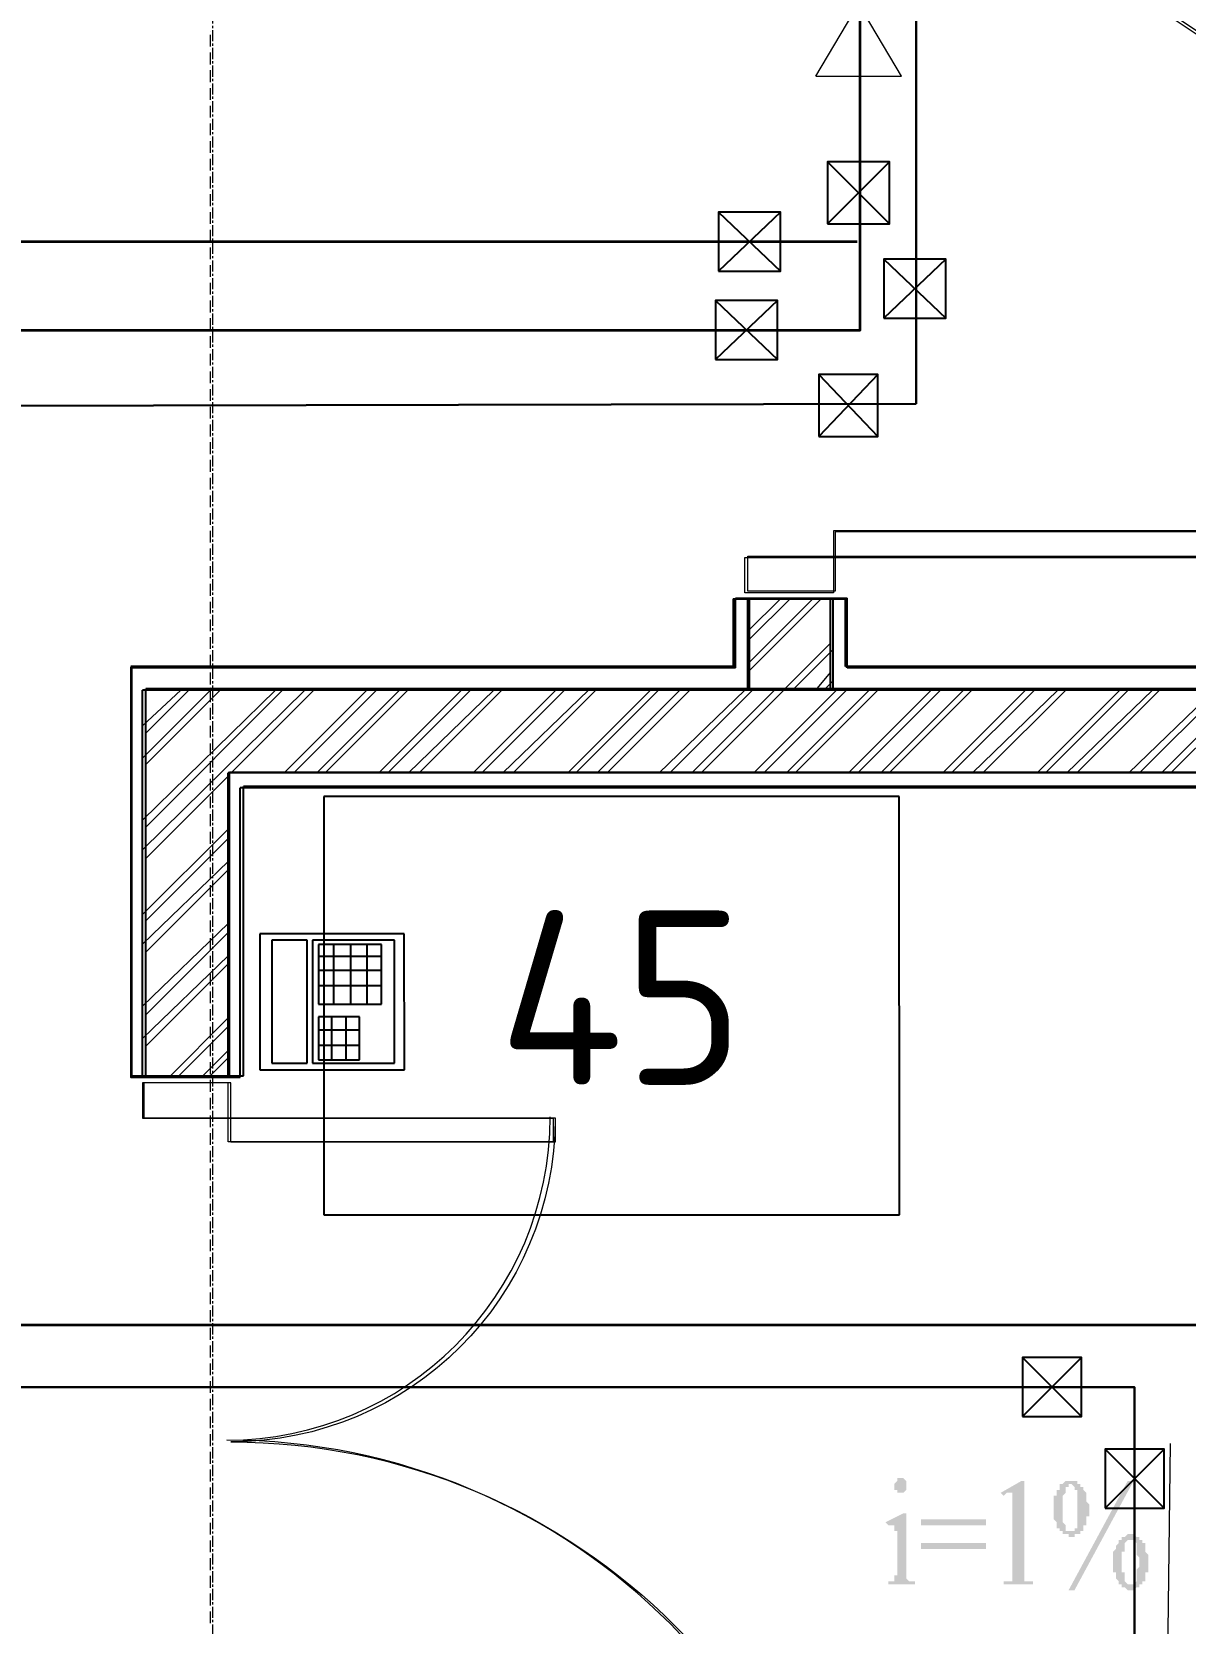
# Model space of a CAD drawing. Header units: millimetres. Extents: x -10178924 to 11692288, y -947381 to 58396.
# Drawn here: x 773199 to 774853, y -785650 to -783368 of the extents above; entities that cross this region are included whole.
import ezdxf

# ---------------------------------------------------------------- set-up
doc = ezdxf.new("R2010")
doc.units = ezdxf.units.MM
doc.linetypes.add('HIDDEN', pattern=[9.525, 6.35, -3.175])
doc.linetypes.add('осевая', pattern=[50.8, 31.75, -6.35, 6.35, -6.35])
for name, color, linetype, lineweight in [('PDF _0', 7, 'Continuous', 9), ('АР_Двери', 250, 'Continuous', 9), ('Двери', 7, 'Continuous', 9), ('Основная ГКЛ', 250, 'Continuous', 9), ('Перегородки', 162, 'Continuous', 9), ('Размеры осевые', 153, 'Continuous', 9)]:
    doc.layers.add(name, color=color, linetype=linetype, lineweight=lineweight)
for name, color, linetype, true_color in [('PDF _АР_Двери', 7, 'Continuous', 0x545454), ('PDF _Основная ГКЛ', 7, 'Continuous', 0x545454), ('PDF _Перегородки', 7, 'Continuous', 0x0037dd), ('PDF _Размеры осевые', 7, 'Continuous', 0x5d6970)]:
    doc.layers.add(name, color=color, linetype=linetype, true_color=true_color)
for name, color, linetype in [('PDF _В1_Арматура', 7, 'Continuous'), ('PDF _ВК_В1', 5, 'Continuous'), ('PDF _ВК_Т3', 1, 'Continuous'), ('PDF _ВК_Т4', 6, 'Continuous'), ('ТХ пищеблок новое 12.09', 252, 'Continuous')]:
    doc.layers.add(name, color=color, linetype=linetype)
doc.layers.add('PDF _ТХ ВК Трапы', color=7, linetype='Continuous', lineweight=9, true_color=0x7f7f7f)
doc.styles.add('GOST-2.304_Type-B', font='GOST_Common.ttf')

# ---------------------------------------------------------------- blocks, each defined once
blk = doc.blocks.new('*U2241')
at = {"layer": 'АР_Двери'}
for points in [[(50, 0), (0, 0), (0, 125), (50, 125)], [(1414.8, 0), (1464.8, 0), (1464.8, 125), (1414.8, 125)], [(50, -464.8), (85, -464.8), (85, 0), (50, 0)], [(1414.8, -900), (1379.8, -900), (1379.8, 0), (1414.8, 0)]]:
    blk.add_lwpolyline(points, close=True, dxfattribs=at)
for centre, radius, start, end in [((50, 0), 464.8, 270, 0), ((1414.8, 0), 900, 180, 270)]:
    blk.add_arc(centre, radius, start, end, dxfattribs=at)
at = {"layer": 'Основная ГКЛ', "ltscale": 5}
for p, q in [((-10, 0), (-10, 125)), ((1474.8, 0), (1474.8, 125))]:
    blk.add_line(p, q, dxfattribs=at)
blk = doc.blocks.new('*U2229')
at = {"layer": 'АР_Двери'}
for points in [[(50, 0), (0, 0), (0, 125), (50, 125)], [(964.3, 0), (1014.3, 0), (1014.3, 125), (964.3, 125)], [(50, -914.3), (85, -914.3), (85, 0), (50, 0)]]:
    blk.add_lwpolyline(points, close=True, dxfattribs=at)
blk.add_arc((50, 0), 914.3, 270, 0, dxfattribs=at)
at = {"layer": 'Основная ГКЛ', "linetype": 'HIDDEN', "ltscale": 5}
for p, q in [((-10, 0), (-10, 125)), ((1024.3, 125), (1024.3, 0))]:
    blk.add_line(p, q, dxfattribs=at)
blk = doc.blocks.new('A$C5282721b')
at = {"layer": 'PDF _ТХ ВК Трапы', "true_color": 0x535353, "transparency": 33554559}
h = blk.add_hatch(color=251, dxfattribs=at)
h.paths.add_polyline_path([(52085.521, -4651.812), (52089.754, -4651.812), (52089.754, -4651.812), (52089.754, -4651.812), (52093.988, -4656.045), (52093.988, -4656.045), (52093.988, -4660.279), (52093.988, -4660.279), (52093.988, -4664.512), (52093.988, -4664.512), (52093.988, -4668.745), (52093.988, -4668.745), (52093.988, -4668.745), (52089.754, -4672.979), (52089.754, -4672.979), (52089.754, -4672.979), (52085.521, -4672.979), (52085.521, -4672.979), (52085.521, -4672.979), (52085.521, -4672.979), (52081.287, -4672.979), (52081.287, -4668.745), (52081.287, -4668.745), (52081.287, -4668.745), (52077.054, -4668.745), (52077.054, -4664.512), (52077.054, -4664.512), (52077.054, -4664.512), (52077.054, -4660.279), (52077.054, -4660.279), (52081.287, -4656.045), (52081.287, -4656.045), (52081.287, -4656.045), (52081.287, -4651.812), (52081.287, -4651.812), (52085.521, -4651.812), (52085.521, -4651.812)], flags=0)
h.paths.add_polyline_path([(52093.988, -4702.612), (52093.988, -4783.046), (52093.988, -4787.279), (52093.988, -4787.279), (52093.988, -4791.513), (52093.988, -4791.513), (52093.988, -4795.746), (52093.988, -4795.746), (52093.988, -4795.746), (52098.221, -4799.979), (52098.221, -4799.979), (52098.221, -4799.979), (52102.454, -4799.979), (52102.454, -4799.979), (52106.688, -4799.979), (52106.688, -4799.979), (52106.688, -4804.213), (52068.587, -4804.213), (52068.587, -4799.979), (52068.587, -4799.979), (52072.821, -4799.979), (52072.821, -4799.979), (52072.821, -4799.979), (52077.054, -4799.979), (52077.054, -4799.979), (52077.054, -4795.746), (52077.054, -4795.746), (52077.054, -4795.746), (52077.054, -4791.513), (52081.287, -4791.513), (52081.287, -4787.279), (52081.287, -4787.279), (52081.287, -4783.046), (52081.287, -4744.946), (52081.287, -4740.712), (52081.287, -4740.712), (52081.287, -4736.479), (52081.287, -4732.246), (52081.287, -4732.246), (52081.287, -4728.012), (52081.287, -4728.012), (52077.054, -4728.012), (52077.054, -4723.779), (52077.054, -4723.779), (52077.054, -4723.779), (52077.054, -4719.546), (52077.054, -4719.546), (52077.054, -4719.546), (52072.821, -4719.546), (52072.821, -4719.546), (52072.821, -4719.546), (52068.587, -4719.546), (52068.587, -4719.546), (52068.587, -4719.546), (52064.354, -4715.312), (52089.754, -4702.612)], flags=0)
blk.add_hatch(color=251, dxfattribs=at).paths.add_polyline_path([(52229.455, -4672.979), (52259.089, -4656.045), (52263.322, -4656.045), (52263.322, -4778.813), (52263.322, -4783.046), (52263.322, -4787.279), (52263.322, -4787.279), (52263.322, -4791.513), (52263.322, -4791.513), (52263.322, -4795.746), (52263.322, -4795.746), (52263.322, -4795.746), (52263.322, -4799.979), (52267.555, -4799.979), (52267.555, -4799.979), (52267.555, -4799.979), (52271.789, -4799.979), (52271.789, -4799.979), (52276.022, -4799.979), (52276.022, -4799.979), (52276.022, -4799.979), (52276.022, -4804.213), (52233.688, -4804.213), (52233.688, -4799.979), (52233.688, -4799.979), (52237.922, -4799.979), (52237.922, -4799.979), (52242.155, -4799.979), (52242.155, -4799.979), (52242.155, -4799.979), (52242.155, -4799.979), (52246.389, -4799.979), (52246.389, -4795.746), (52246.389, -4795.746), (52246.389, -4795.746), (52246.389, -4791.513), (52246.389, -4791.513), (52246.389, -4791.513), (52246.389, -4787.279), (52246.389, -4783.046), (52246.389, -4778.813), (52246.389, -4778.813), (52246.389, -4702.612), (52246.389, -4698.379), (52246.389, -4694.145), (52246.389, -4689.912), (52246.389, -4689.912), (52246.389, -4685.679), (52246.389, -4685.679), (52246.389, -4681.445), (52246.389, -4681.445), (52246.389, -4681.445), (52246.389, -4681.445), (52246.389, -4677.212), (52246.389, -4677.212), (52246.389, -4672.979), (52242.155, -4672.979), (52242.155, -4672.979), (52242.155, -4672.979), (52237.922, -4672.979), (52237.922, -4672.979), (52237.922, -4672.979), (52233.688, -4677.212), (52233.688, -4677.212), (52233.688, -4677.212)])
h = blk.add_hatch(color=251, dxfattribs=at)
h.paths.add_polyline_path([(52419.956, -4656.045), (52335.289, -4812.679), (52326.822, -4812.679), (52411.49, -4656.045)], flags=0)
h.paths.add_polyline_path([(52331.056, -4656.045), (52331.056, -4656.045), (52335.289, -4656.045), (52335.289, -4656.045), (52335.289, -4656.045), (52339.522, -4656.045), (52339.522, -4660.279), (52343.756, -4660.279), (52343.756, -4660.279), (52343.756, -4660.279), (52343.756, -4664.512), (52347.989, -4664.512), (52347.989, -4668.745), (52347.989, -4668.745), (52347.989, -4668.745), (52352.223, -4672.979), (52352.223, -4672.979), (52352.223, -4677.212), (52352.223, -4677.212), (52352.223, -4681.445), (52352.223, -4681.445), (52352.223, -4681.445), (52352.223, -4685.679), (52356.456, -4689.912), (52356.456, -4689.912), (52356.456, -4694.145), (52356.456, -4694.145), (52356.456, -4694.145), (52356.456, -4698.379), (52356.456, -4702.612), (52356.456, -4702.612), (52356.456, -4706.845), (52352.223, -4706.845), (52352.223, -4711.079), (52352.223, -4711.079), (52352.223, -4715.312), (52352.223, -4715.312), (52352.223, -4719.546), (52352.223, -4719.546), (52347.989, -4719.546), (52347.989, -4723.779), (52347.989, -4723.779), (52347.989, -4723.779), (52347.989, -4728.012), (52343.756, -4728.012), (52343.756, -4728.012), (52343.756, -4732.246), (52339.522, -4732.246), (52339.522, -4732.246), (52339.522, -4732.246), (52335.289, -4732.246), (52335.289, -4736.479), (52331.056, -4736.479), (52331.056, -4736.479), (52331.056, -4736.479), (52326.822, -4736.479), (52326.822, -4736.479), (52326.822, -4732.246), (52322.589, -4732.246), (52322.589, -4732.246), (52318.356, -4732.246), (52318.356, -4732.246), (52318.356, -4732.246), (52318.356, -4728.012), (52314.122, -4728.012), (52314.122, -4728.012), (52314.122, -4723.779), (52309.889, -4723.779), (52309.889, -4719.546), (52309.889, -4719.546), (52309.889, -4715.312), (52309.889, -4715.312), (52309.889, -4715.312), (52305.656, -4711.079), (52305.656, -4711.079), (52305.656, -4706.845), (52305.656, -4706.845), (52305.656, -4702.612), (52305.656, -4702.612), (52305.656, -4698.379), (52305.656, -4698.379), (52305.656, -4694.145), (52305.656, -4694.145), (52305.656, -4689.912), (52305.656, -4689.912), (52305.656, -4685.679), (52305.656, -4685.679), (52305.656, -4681.445), (52305.656, -4681.445), (52305.656, -4677.212), (52309.889, -4677.212), (52309.889, -4672.979), (52309.889, -4672.979), (52309.889, -4668.745), (52309.889, -4668.745), (52314.122, -4668.745), (52314.122, -4664.512), (52314.122, -4664.512), (52314.122, -4660.279), (52318.356, -4660.279), (52318.356, -4660.279), (52318.356, -4660.279), (52322.589, -4656.045), (52322.589, -4656.045), (52322.589, -4656.045), (52326.822, -4656.045), (52326.822, -4656.045), (52331.056, -4656.045), (52331.056, -4656.045)], flags=0)
h.paths.add_polyline_path([(52331.056, -4660.279), (52326.822, -4660.279), (52326.822, -4664.512), (52326.822, -4664.512), (52322.589, -4664.512), (52322.589, -4668.745), (52322.589, -4668.745), (52322.589, -4668.745), (52322.589, -4668.745), (52322.589, -4672.979), (52322.589, -4672.979), (52318.356, -4677.212), (52318.356, -4677.212), (52318.356, -4681.445), (52318.356, -4681.445), (52318.356, -4685.679), (52318.356, -4685.679), (52318.356, -4689.912), (52318.356, -4694.145), (52318.356, -4694.145), (52318.356, -4698.379), (52318.356, -4702.612), (52318.356, -4702.612), (52318.356, -4706.845), (52318.356, -4706.845), (52318.356, -4711.079), (52318.356, -4711.079), (52318.356, -4715.312), (52318.356, -4715.312), (52322.589, -4719.546), (52322.589, -4719.546), (52322.589, -4719.546), (52322.589, -4723.779), (52322.589, -4723.779), (52322.589, -4728.012), (52326.822, -4728.012), (52326.822, -4728.012), (52326.822, -4728.012), (52326.822, -4728.012), (52331.056, -4728.012), (52331.056, -4728.012), (52331.056, -4728.012), (52335.289, -4728.012), (52335.289, -4728.012), (52335.289, -4723.779), (52335.289, -4723.779), (52339.522, -4723.779), (52339.522, -4719.546), (52339.522, -4719.546), (52339.522, -4719.546), (52339.522, -4715.312), (52339.522, -4715.312), (52339.522, -4711.079), (52339.522, -4711.079), (52339.522, -4706.845), (52339.522, -4702.612), (52339.522, -4702.612), (52339.522, -4698.379), (52339.522, -4698.379), (52339.522, -4694.145), (52339.522, -4694.145), (52339.522, -4689.912), (52339.522, -4685.679), (52339.522, -4685.679), (52339.522, -4681.445), (52339.522, -4681.445), (52339.522, -4677.212), (52339.522, -4677.212), (52339.522, -4672.979), (52339.522, -4672.979), (52339.522, -4668.745), (52339.522, -4668.745), (52335.289, -4668.745), (52335.289, -4668.745), (52335.289, -4664.512), (52335.289, -4664.512), (52335.289, -4664.512), (52331.056, -4660.279), (52331.056, -4660.279), (52331.056, -4660.279)], flags=0)
h.paths.add_polyline_path([(52415.723, -4732.246), (52415.723, -4732.246), (52419.956, -4732.246), (52419.956, -4732.246), (52419.956, -4732.246), (52424.19, -4736.479), (52424.19, -4736.479), (52428.423, -4736.479), (52428.423, -4736.479), (52428.423, -4740.712), (52428.423, -4740.712), (52432.656, -4740.712), (52432.656, -4744.946), (52432.656, -4744.946), (52436.89, -4744.946), (52436.89, -4749.179), (52436.89, -4749.179), (52436.89, -4753.412), (52436.89, -4753.412), (52436.89, -4757.646), (52436.89, -4757.646), (52441.123, -4761.879), (52441.123, -4761.879), (52441.123, -4766.113), (52441.123, -4766.113), (52441.123, -4770.346), (52441.123, -4770.346), (52441.123, -4770.346), (52441.123, -4774.579), (52441.123, -4778.813), (52441.123, -4778.813), (52441.123, -4783.046), (52441.123, -4783.046), (52441.123, -4787.279), (52436.89, -4787.279), (52436.89, -4791.513), (52436.89, -4791.513), (52436.89, -4795.746), (52436.89, -4795.746), (52436.89, -4799.979), (52432.656, -4799.979), (52432.656, -4799.979), (52432.656, -4799.979), (52432.656, -4804.213), (52428.423, -4804.213), (52428.423, -4804.213), (52428.423, -4808.446), (52424.19, -4808.446), (52424.19, -4808.446), (52424.19, -4808.446), (52419.956, -4812.679), (52419.956, -4812.679), (52419.956, -4812.679), (52415.723, -4812.679), (52415.723, -4812.679), (52415.723, -4812.679), (52411.49, -4812.679), (52411.49, -4812.679), (52407.256, -4808.446), (52407.256, -4808.446), (52407.256, -4808.446), (52403.023, -4808.446), (52403.023, -4808.446), (52403.023, -4804.213), (52398.789, -4804.213), (52398.789, -4804.213), (52398.789, -4799.979), (52398.789, -4799.979), (52394.556, -4795.746), (52394.556, -4795.746), (52394.556, -4795.746), (52394.556, -4791.513), (52394.556, -4791.513), (52394.556, -4787.279), (52390.323, -4787.279), (52390.323, -4783.046), (52390.323, -4783.046), (52390.323, -4778.813), (52390.323, -4778.813), (52390.323, -4774.579), (52390.323, -4774.579), (52390.323, -4770.346), (52390.323, -4770.346), (52390.323, -4766.113), (52390.323, -4766.113), (52390.323, -4761.879), (52390.323, -4761.879), (52390.323, -4757.646), (52390.323, -4757.646), (52394.556, -4753.412), (52394.556, -4753.412), (52394.556, -4753.412), (52394.556, -4749.179), (52394.556, -4749.179), (52398.789, -4744.946), (52398.789, -4744.946), (52398.789, -4740.712), (52398.789, -4740.712), (52403.023, -4740.712), (52403.023, -4736.479), (52403.023, -4736.479), (52403.023, -4736.479), (52407.256, -4736.479), (52407.256, -4736.479), (52411.49, -4732.246), (52411.49, -4732.246), (52411.49, -4732.246), (52415.723, -4732.246), (52415.723, -4732.246)], flags=0)
h.paths.add_polyline_path([(52415.723, -4740.712), (52415.723, -4740.712), (52411.49, -4740.712), (52411.49, -4740.712), (52411.49, -4740.712), (52407.256, -4744.946), (52407.256, -4744.946), (52407.256, -4744.946), (52407.256, -4744.946), (52407.256, -4749.179), (52407.256, -4749.179), (52407.256, -4753.412), (52407.256, -4753.412), (52407.256, -4757.646), (52403.023, -4757.646), (52403.023, -4761.879), (52403.023, -4761.879), (52403.023, -4766.113), (52403.023, -4770.346), (52403.023, -4770.346), (52403.023, -4774.579), (52403.023, -4774.579), (52403.023, -4778.813), (52403.023, -4783.046), (52403.023, -4783.046), (52403.023, -4787.279), (52407.256, -4787.279), (52407.256, -4791.513), (52407.256, -4791.513), (52407.256, -4795.746), (52407.256, -4795.746), (52407.256, -4799.979), (52407.256, -4799.979), (52407.256, -4799.979), (52411.49, -4804.213), (52411.49, -4804.213), (52411.49, -4804.213), (52415.723, -4804.213), (52415.723, -4804.213), (52415.723, -4804.213), (52415.723, -4804.213), (52419.956, -4804.213), (52419.956, -4804.213), (52419.956, -4804.213), (52424.19, -4799.979), (52424.19, -4799.979), (52424.19, -4799.979), (52424.19, -4795.746), (52424.19, -4795.746), (52424.19, -4795.746), (52424.19, -4791.513), (52424.19, -4791.513), (52424.19, -4787.279), (52424.19, -4787.279), (52424.19, -4783.046), (52428.423, -4778.813), (52428.423, -4778.813), (52428.423, -4774.579), (52428.423, -4774.579), (52428.423, -4770.346), (52428.423, -4766.113), (52428.423, -4766.113), (52424.19, -4761.879), (52424.19, -4757.646), (52424.19, -4757.646), (52424.19, -4753.412), (52424.19, -4753.412), (52424.19, -4749.179), (52424.19, -4749.179), (52424.19, -4749.179), (52424.19, -4744.946), (52424.19, -4744.946), (52424.19, -4744.946), (52419.956, -4740.712), (52419.956, -4740.712), (52419.956, -4740.712), (52415.723, -4740.712), (52415.723, -4740.712), (52415.723, -4740.712)], flags=0)
at = {"layer": 'Перегородки', "lineweight": 20, "true_color": 0x000000, "transparency": 33554687}
h = blk.add_hatch(dxfattribs=at)
h.set_pattern_fill('ANSI32', color=18, scale=10)
h.set_pattern_definition([(45, (-1815.8, 241515.3), (-67.35192, 67.35192), []), (45, (-1770.9, 241515.3), (-67.35192, 67.35192), [])])
h.paths.add_polyline_path([(51869.531, -2355.061), (51989.531, -2355.061), (51989.531, -161.943), (51869.531, -161.943)])
h.paths.add_polyline_path([(51989.531, -3390.061), (51869.531, -3390.061), (51869.531, -3520.061), (51989.531, -3520.061)])
h = blk.add_hatch(dxfattribs=at)
h.set_pattern_fill('ANSI32', color=18, scale=10)
h.set_pattern_definition([(45, (-2681.59, 241515.3), (-67.35192, 67.35192), []), (45, (-2636.69, 241515.3), (-67.35192, 67.35192), [])])
h.paths.add_polyline_path([(51123.735, -5559.958), (51003.735, -5559.958), (51003.735, -5660.061), (51123.735, -5660.061)])
h.paths.add_polyline_path([(51123.735, -3640.061), (53709.391, -3640.061), (53709.391, -3520.061), (51003.735, -3520.061), (51003.735, -4074.958), (51123.735, -4074.958)])
at = {"layer": 'PDF _ТХ ВК Трапы', "transparency": 33554687}
blk.add_line((52468.857, -4932.427), (52473.09, -4602.225), dxfattribs=at)
at = {"layer": 'PDF _ТХ ВК Трапы', "color": 251, "true_color": 0x535353, "transparency": 33554559}
for points in [[(52115.154, -4711.079), (52208.288, -4711.079), (52115.154, -4719.546), (52208.288, -4719.546)], [(52115.154, -4744.946), (52208.288, -4744.946), (52115.154, -4753.412), (52208.288, -4753.412)]]:
    blk.add_solid(points, dxfattribs=at)
at = {"layer": 'Перегородки', "color": 18, "linetype": 'Continuous', "lineweight": 25, "true_color": 0x000000, "transparency": 33554687}
for p, q in [((51849.531, -3490.061), (51849.531, -3390.061)), ((51849.531, -3390.061), (52009.391, -3390.061)), ((51869.531, -3520.061), (51869.531, -3390.061)), ((51989.531, -3520.061), (51989.531, -3390.061)), ((52009.391, -3490.061), (52009.391, -3390.061)), ((51849.531, -3490.061), (50983.735, -3490.061)), ((50983.735, -4074.958), (50983.735, -3490.061)), ((51849.531, -3490.061), (51849.531, -3490.061)), ((53709.391, -3490.061), (52009.391, -3490.061)), ((51003.735, -4074.958), (51003.735, -3520.061)), ((53709.391, -3520.061), (51003.735, -3520.061)), ((51123.735, -4074.958), (51123.735, -3640.061)), ((53709.391, -3640.061), (51123.735, -3640.061)), ((53709.391, -3660.061), (51143.735, -3660.061)), ((51143.735, -4074.958), (51143.735, -3660.061)), ((50983.735, -4074.958), (51143.735, -4074.958))]:
    blk.add_line(p, q, dxfattribs=at)
at = {"layer": 'Размеры осевые', "color": 251, "linetype": 'осевая', "ltscale": 0.5, "transparency": 33554687}
blk.add_line((51100, -19000), (51100, 1500), dxfattribs=at)
at = {"layer": 'ТХ пищеблок новое 12.09', "ltscale": 100, "transparency": 33554687}
for p, q in [((52084.007, -3674.354), (51259.007, -3674.64)), ((51259.007, -3674.64), (51259.215, -4274.64)), ((52084.215, -4274.354), (52084.007, -3674.354)), ((51259.215, -4274.64), (52084.215, -4274.354))]:
    blk.add_line(p, q, dxfattribs=at)
at = {"layer": 'ТХ пищеблок новое 12.09', "transparency": 33554687}
for p, q in [((51374.528, -3871.246), (51167.443, -3871.318)), ((51167.443, -3871.318), (51167.51, -4066.438)), ((51374.596, -4066.366), (51374.528, -3871.246)), ((51235.386, -3880.491), (51184.609, -3880.508)), ((51184.609, -3880.508), (51184.67, -4056.772)), ((51235.448, -4056.755), (51235.386, -3880.491)), ((51360.498, -3880.447), (51242.715, -3880.488)), ((51242.715, -3880.488), (51242.776, -4056.752)), ((51342.005, -3886.752), (51251.581, -3886.784)), ((51251.581, -3886.784), (51251.611, -3972.298)), ((51272.857, -3886.776), (51272.887, -3972.29)), ((51297.173, -3886.768), (51297.203, -3972.282)), ((51320.729, -3886.76), (51320.759, -3972.274)), ((51342.035, -3972.266), (51342.005, -3886.752)), ((51360.559, -4056.711), (51360.498, -3880.447)), ((51251.587, -3903.598), (51342.011, -3903.567)), ((51251.594, -3923.645), (51342.018, -3923.613)), ((51251.602, -3945.691), (51342.026, -3945.659)), ((51251.611, -3972.298), (51342.035, -3972.266)), ((51310.127, -3990.522), (51251.617, -3990.542)), ((51251.617, -3990.542), (51251.639, -4052.119)), ((51270.27, -3990.536), (51270.291, -4052.112)), ((51290.682, -3990.529), (51290.703, -4052.105)), ((51310.148, -4052.098), (51310.127, -3990.522)), ((51251.624, -4009.049), (51310.133, -4009.029)), ((51251.631, -4031.246), (51310.141, -4031.226)), ((51184.67, -4056.772), (51235.448, -4056.755)), ((51242.776, -4056.752), (51360.559, -4056.711)), ((51251.639, -4052.119), (51310.148, -4052.098)), ((51167.51, -4066.438), (51374.596, -4066.366))]:
    blk.add_line(p, q, dxfattribs=at)
at = {"color": 18, "linetype": 'ByBlock', "true_color": 0x000000, "transparency": 33554687, "xscale": -1.000000000000001, "rotation": 90}
blk.add_blockref('*U2241', (51125.929, -4085.176), dxfattribs=at)
at = {"layer": 'Двери', "color": 18, "linetype": 'Continuous', "ltscale": 2, "true_color": 0x000000, "transparency": 33554687, "rotation": 90}
blk.add_blockref('*U2229', (51991.961, -3380.061), dxfattribs=at)
at = {"layer": 'ТХ пищеблок новое 12.09', "transparency": 33554687, "style": 'GOST-2.304_Type-B'}
blk.add_text('45', height=250, dxfattribs=at).set_placement((51509.22, -4087.997))

msp = doc.modelspace()

# ---------------------------------------------------------------- linework, layer by layer
at = {"layer": 'PDF _0', "lineweight": 25}
for points in [[(774340, -783643.7), (774428.9, -783643.7), (774428.9, -783554.8), (774340, -783554.8)], [(774183.4, -783711.5), (774272.3, -783711.5), (774272.3, -783626.8), (774183.4, -783626.8)], [(774420.5, -783779.2), (774509.3, -783779.2), (774509.3, -783694.5), (774420.5, -783694.5)], [(774179.2, -783838.5), (774268, -783838.5), (774268, -783753.8), (774179.2, -783753.8)], [(774327.3, -783948.5), (774412, -783948.5), (774412, -783859.6), (774327.3, -783859.6)], [(774619.4, -785354), (774704.1, -785354), (774704.1, -785269.3), (774619.4, -785269.3)], [(774738, -785485.2), (774822.6, -785485.2), (774822.6, -785400.6), (774738, -785400.6)]]:
    msp.add_lwpolyline(points, close=True, dxfattribs=at)
for points in [[(774340, -783554.8), (774428.9, -783643.7)], [(774428.9, -783554.8), (774340, -783643.7)], [(774183.4, -783626.8), (774272.3, -783711.5)], [(774272.3, -783626.8), (774183.4, -783711.5)], [(774420.5, -783694.5), (774509.3, -783779.2)], [(774509.4, -783694.5), (774420.5, -783779.2)], [(774179.2, -783753.8), (774268, -783838.5)], [(774268.1, -783753.8), (774179.2, -783838.5)], [(774327.3, -783859.6), (774412, -783948.5)], [(774412, -783859.6), (774327.3, -783948.5)], [(774619.4, -785269.3), (774704.1, -785354)], [(774704.1, -785269.3), (774619.4, -785354)], [(774738, -785400.6), (774822.6, -785485.2)], [(774822.6, -785400.6), (774738, -785485.2)]]:
    msp.add_lwpolyline(points, dxfattribs=at)
at = {"layer": 'PDF _АР_Двери', "lineweight": 9}
for points in [[(775262.9, -784122.1), (775262.9, -784084), (774348.5, -784084), (774348.5, -784122.1)], [(774348.5, -784122.1), (774348.5, -784172.9), (774221.5, -784172.9), (774221.5, -784122.1)], [(773480.6, -784926.4), (773480.6, -784875.6), (773357.9, -784875.6), (773357.9, -784926.4)], [(773946.3, -784926.4), (773946.3, -784960.3), (773480.7, -784960.3), (773480.7, -784926.4)]]:
    msp.add_lwpolyline(points, close=True, dxfattribs=at)
msp.add_lwpolyline([(774378.1, -786287.5, 0.414212), (773478.5, -785387.9, 0.414212), (773942.1, -784924.3)], format="xyb", dxfattribs=at)
msp.add_arc((774346.4, -784120), 912.2, 359.9998, 90.0002, dxfattribs=at)
at = {"layer": 'PDF _В1_Арматура', "lineweight": 0}
for points in [[(774323.1, -783432.1), (774445.9, -783224.6), (774323.1, -783224.6)], [(774323.1, -783432.1), (774445.9, -783432.1), (774323.1, -783224.6)]]:
    msp.add_lwpolyline(points, dxfattribs=at)
at = {"layer": 'PDF _ВК_В1', "lineweight": 30}
for points in [[(774467, -783902), (774467, -781582.2)], [(772498.5, -785311.7), (772498.5, -783906.3), (774466.9, -783902)], [(768798.5, -792055.4), (768798.5, -785312), (774780, -785312), (774780, -786480.3)]]:
    msp.add_lwpolyline(points, dxfattribs=at)
at = {"layer": 'PDF _ВК_Т3', "lineweight": 35}
for points in [[(772401.1, -783796.1), (774386.5, -783796.1), (774386.5, -781061.5)], [(775089.2, -786475.8), (775089.2, -785222.8), (772401.1, -785222.8), (772401.1, -783796.2)]]:
    msp.add_lwpolyline(points, dxfattribs=at)
at = {"layer": 'PDF _ВК_Т4', "lineweight": 35}
msp.add_lwpolyline([(772295.3, -783669.1), (774382.3, -783669.1)], dxfattribs=at)
at = {"layer": 'PDF _Основная ГКЛ', "lineweight": 9}
for points in [[(774348.5, -784181.4), (774221.5, -784181.4)], [(773480.6, -784867.2), (773357.9, -784867.2)]]:
    msp.add_lwpolyline(points, dxfattribs=at)
at = {"layer": 'PDF _Перегородки', "color": 5, "lineweight": 25}
for points in [[(774204.6, -784181.4), (774204.6, -784278.7), (773341, -784278.7)], [(774204.6, -784181.4), (774365.4, -784181.4)], [(774225.7, -784312.6), (774225.7, -784181.4)], [(774344.3, -784312.6), (774344.3, -784181.4)], [(774365.4, -784278.7), (774365.4, -784181.4)], [(773340.9, -784278.8), (773340.9, -784867.2), (773497.6, -784867.2)], [(774204.6, -784278.7), (774204.6, -784278.7)], [(776063, -784278.7), (774365.5, -784278.7)], [(773357.9, -784867.2), (773357.9, -784312.6)], [(776063, -784312.6), (773358, -784312.6)], [(773480.6, -784867.2), (773480.6, -784431.2)], [(776063, -784431.1), (773480.8, -784431.1)], [(773497.6, -784867.2), (773497.6, -784452.3)], [(776063, -784452.3), (773497.7, -784452.3)]]:
    msp.add_lwpolyline(points, dxfattribs=at)
at = {"layer": 'PDF _Перегородки', "color": 5, "lineweight": 20}
for points in [[(774225.7, -784227.9), (774272.3, -784181.4)], [(774225.7, -784274.5), (774318.9, -784181.4)], [(774276.5, -784312.6), (774344.3, -784244.9)], [(774323.1, -784312.6), (774344.3, -784287.2)], [(773357.9, -784363.4), (773412.9, -784312.6)], [(773357.9, -784498.9), (773548.4, -784312.6)], [(773357.9, -784410), (773455.2, -784312.6)], [(773357.9, -784541.2), (773590.7, -784312.6)], [(773561.1, -784431.1), (773679.6, -784312.6)], [(773607.6, -784431.1), (773726.2, -784312.6)], [(773696.6, -784431.1), (773815.1, -784312.6)], [(773738.9, -784431.1), (773861.6, -784312.6)], [(773832, -784431.1), (773950.5, -784312.6)], [(773874.4, -784431.1), (773997.1, -784312.6)], [(773967.5, -784431.1), (774086, -784312.6)], [(774009.8, -784431.1), (774128.3, -784312.6)], [(774098.7, -784431.1), (774221.5, -784312.6)], [(774145.3, -784431.1), (774263.8, -784312.6)], [(774234.2, -784431.1), (774352.7, -784312.6)], [(774280.8, -784431.1), (774399.3, -784312.6)], [(774369.7, -784431.1), (774488.2, -784312.6)], [(774416.2, -784431.1), (774534.8, -784312.6)], [(774505.1, -784431.1), (774623.6, -784312.6)], [(774547.5, -784431.1), (774670.2, -784312.6)], [(774640.6, -784431.1), (774759.1, -784312.6)], [(774682.9, -784431.1), (774805.7, -784312.6)], [(774771.8, -784431.1), (774894.6, -784312.6)], [(774818.4, -784431.1), (774936.9, -784312.6)], [(773357.9, -784634.3), (773480.6, -784511.6)], [(773357.9, -784676.7), (773480.6, -784558.1)], [(773357.9, -784765.6), (773480.6, -784647)], [(773357.9, -784812.1), (773480.6, -784693.6)], [(773396, -784867.2), (773480.6, -784782.5)], [(773442.5, -784867.2), (773480.6, -784829.1)]]:
    msp.add_lwpolyline(points, dxfattribs=at)
at = {"layer": 'PDF _Размеры осевые', "lineweight": 9}
for points in [[(773455.2, -783368.6), (773455.2, -783368.6)], [(773455.2, -783389.7), (773455.2, -783372.8)], [(773455.2, -783394), (773455.2, -783394)], [(773455.2, -783415.1), (773455.2, -783398.2)], [(773455.2, -783419.4), (773455.2, -783419.4)], [(773455.2, -783440.5), (773455.2, -783423.6)], [(773455.2, -783444.8), (773455.2, -783444.8)], [(773455.2, -783465.9), (773455.2, -783449)], [(773455.2, -783470.2), (773455.2, -783470.2)], [(773455.2, -783491.3), (773455.2, -783474.4)], [(773455.2, -783495.6), (773455.2, -783495.6)], [(773455.2, -783516.7), (773455.2, -783499.8)], [(773455.2, -783521), (773455.2, -783521)], [(773455.2, -783542.1), (773455.2, -783525.2)], [(773455.2, -783546.4), (773455.2, -783546.4)], [(773455.2, -783567.5), (773455.2, -783550.6)], [(773455.2, -783571.8), (773455.2, -783571.8)], [(773455.2, -783592.9), (773455.2, -783576)], [(773455.2, -783597.2), (773455.2, -783597.2)], [(773455.2, -783618.3), (773455.2, -783601.4)], [(773455.2, -783622.6), (773455.2, -783622.6)], [(773455.2, -783643.7), (773455.2, -783626.8)], [(773455.2, -783648), (773455.2, -783648)], [(773455.2, -783669.1), (773455.2, -783652.2)], [(773455.2, -783673.4), (773455.2, -783673.4)], [(773455.2, -783694.5), (773455.2, -783677.6)], [(773455.2, -783698.8), (773455.2, -783698.8)], [(773455.2, -783719.9), (773455.2, -783703)], [(773455.2, -783724.2), (773455.2, -783724.2)], [(773455.2, -783745.3), (773455.2, -783728.4)], [(773455.2, -783749.6), (773455.2, -783749.6)], [(773455.2, -783770.7), (773455.2, -783753.8)], [(773455.2, -783775), (773455.2, -783775)], [(773455.2, -783796.1), (773455.2, -783779.2)], [(773455.2, -783800.4), (773455.2, -783800.4)], [(773455.2, -783821.5), (773455.2, -783804.6)], [(773455.2, -783825.8), (773455.2, -783825.8)], [(773455.2, -783846.9), (773455.2, -783830)], [(773455.2, -783851.2), (773455.2, -783851.2)], [(773455.2, -783872.3), (773455.2, -783855.4)], [(773455.2, -783876.6), (773455.2, -783876.6)], [(773455.2, -783897.7), (773455.2, -783880.8)], [(773455.2, -783902), (773455.2, -783902)], [(773455.2, -783923.1), (773455.2, -783906.2)], [(773455.2, -783927.4), (773455.2, -783927.4)], [(773455.2, -783948.5), (773455.2, -783931.6)], [(773455.2, -783952.8), (773455.2, -783952.8)], [(773455.2, -783973.9), (773455.2, -783957)], [(773455.2, -783978.2), (773455.2, -783978.2)], [(773455.2, -783999.3), (773455.2, -783982.4)], [(773455.2, -784003.6), (773455.2, -784003.6)], [(773455.2, -784024.7), (773455.2, -784007.8)], [(773455.2, -784029), (773455.2, -784029)], [(773455.2, -784050.1), (773455.2, -784033.2)], [(773455.2, -784054.4), (773455.2, -784054.4)], [(773455.2, -784075.5), (773455.2, -784058.6)], [(773455.2, -784079.8), (773455.2, -784079.8)], [(773455.2, -784100.9), (773455.2, -784084)], [(773455.2, -784105.2), (773455.2, -784105.2)], [(773455.2, -784126.3), (773455.2, -784109.4)], [(773455.2, -784130.6), (773455.2, -784130.6)], [(773455.2, -784151.7), (773455.2, -784134.8)], [(773455.2, -784156), (773455.2, -784156)], [(773455.2, -784177.1), (773455.2, -784160.2)], [(773455.2, -784181.4), (773455.2, -784181.4)], [(773455.2, -784202.5), (773455.2, -784185.6)], [(773455.2, -784206.8), (773455.2, -784206.8)], [(773455.2, -784227.9), (773455.2, -784211)], [(773455.2, -784232.2), (773455.2, -784232.2)], [(773455.2, -784253.3), (773455.2, -784236.4)], [(773455.2, -784257.6), (773455.2, -784257.6)], [(773455.2, -784278.7), (773455.2, -784261.8)], [(773455.2, -784283), (773455.2, -784283)], [(773455.2, -784304.1), (773455.2, -784287.2)], [(773455.2, -784308.4), (773455.2, -784308.4)], [(773455.2, -784329.5), (773455.2, -784312.6)], [(773455.2, -784333.8), (773455.2, -784333.8)], [(773455.2, -784354.9), (773455.2, -784338)], [(773455.2, -784359.2), (773455.2, -784359.2)], [(773455.2, -784380.3), (773455.2, -784363.4)], [(773455.2, -784384.6), (773455.2, -784384.6)], [(773455.2, -784405.7), (773455.2, -784388.8)], [(773455.2, -784410), (773455.2, -784410)], [(773455.2, -784431.1), (773455.2, -784414.2)], [(773455.2, -784435.4), (773455.2, -784435.4)], [(773455.2, -784456.5), (773455.2, -784439.6)], [(773455.2, -784460.8), (773455.2, -784460.8)], [(773455.2, -784481.9), (773455.2, -784465)], [(773455.2, -784486.2), (773455.2, -784486.2)], [(773455.2, -784507.3), (773455.2, -784490.4)], [(773455.2, -784511.6), (773455.2, -784511.6)], [(773455.2, -784532.7), (773455.2, -784515.8)], [(773455.2, -784537), (773455.2, -784537)], [(773455.2, -784558.1), (773455.2, -784541.2)], [(773455.2, -784562.4), (773455.2, -784562.4)], [(773455.2, -784583.5), (773455.2, -784566.6)], [(773455.2, -784587.8), (773455.2, -784587.8)], [(773455.2, -784608.9), (773455.2, -784592)], [(773455.2, -784613.2), (773455.2, -784613.2)], [(773455.2, -784634.3), (773455.2, -784617.4)], [(773455.2, -784638.6), (773455.2, -784638.6)], [(773455.2, -784659.7), (773455.2, -784642.8)], [(773455.2, -784664), (773455.2, -784664)], [(773455.2, -784685.1), (773455.2, -784668.2)], [(773455.2, -784689.4), (773455.2, -784689.4)], [(773455.2, -784710.5), (773455.2, -784693.6)], [(773455.2, -784714.8), (773455.2, -784714.8)], [(773455.2, -784735.9), (773455.2, -784719)], [(773455.2, -784740.2), (773455.2, -784740.2)], [(773455.2, -784761.3), (773455.2, -784744.4)], [(773455.2, -784765.6), (773455.2, -784765.6)], [(773455.2, -784786.7), (773455.2, -784769.8)], [(773455.2, -784791), (773455.2, -784791)], [(773455.2, -784812.1), (773455.2, -784795.2)], [(773455.2, -784816.4), (773455.2, -784816.4)], [(773455.2, -784837.5), (773455.2, -784820.6)], [(773455.2, -784841.8), (773455.2, -784841.8)], [(773455.2, -784862.9), (773455.2, -784846)], [(773455.2, -784867.2), (773455.2, -784867.2)], [(773455.2, -784888.3), (773455.2, -784871.4)], [(773455.2, -784892.6), (773455.2, -784892.6)], [(773455.2, -784913.7), (773455.2, -784896.8)], [(773455.2, -784918), (773455.2, -784918)], [(773455.2, -784939.1), (773455.2, -784922.2)], [(773455.2, -784943.4), (773455.2, -784943.4)], [(773455.2, -784964.5), (773455.2, -784947.6)], [(773455.2, -784968.8), (773455.2, -784968.8)], [(773455.2, -784989.9), (773455.2, -784973)], [(773455.2, -784994.2), (773455.2, -784994.2)], [(773455.2, -785015.3), (773455.2, -784998.4)], [(773455.2, -785019.6), (773455.2, -785019.6)], [(773455.2, -785040.7), (773455.2, -785023.8)], [(773455.2, -785045), (773455.2, -785045)], [(773455.2, -785066.1), (773455.2, -785049.2)], [(773455.2, -785070.4), (773455.2, -785070.4)], [(773455.2, -785091.5), (773455.2, -785074.6)], [(773455.2, -785095.8), (773455.2, -785095.8)], [(773455.2, -785116.9), (773455.2, -785100)], [(773455.2, -785121.2), (773455.2, -785121.2)], [(773455.2, -785142.3), (773455.2, -785125.4)], [(773455.2, -785146.6), (773455.2, -785146.6)], [(773455.2, -785167.7), (773455.2, -785150.8)], [(773455.2, -785172), (773455.2, -785172)], [(773455.2, -785193.1), (773455.2, -785176.2)], [(773455.2, -785197.4), (773455.2, -785197.4)], [(773455.2, -785218.5), (773455.2, -785201.6)], [(773455.2, -785222.8), (773455.2, -785222.8)], [(773455.2, -785243.9), (773455.2, -785227)], [(773455.2, -785248.2), (773455.2, -785248.2)], [(773455.2, -785269.3), (773455.2, -785252.4)], [(773455.2, -785273.6), (773455.2, -785273.6)], [(773455.2, -785294.7), (773455.2, -785277.8)], [(773455.2, -785299), (773455.2, -785299)], [(773455.2, -785320.1), (773455.2, -785303.2)], [(773455.2, -785324.4), (773455.2, -785324.4)], [(773455.2, -785345.5), (773455.2, -785328.6)], [(773455.2, -785349.8), (773455.2, -785349.8)], [(773455.2, -785370.9), (773455.2, -785354)], [(773455.2, -785375.2), (773455.2, -785375.2)], [(773455.2, -785396.3), (773455.2, -785379.4)], [(773455.2, -785400.6), (773455.2, -785400.6)], [(773455.2, -785421.7), (773455.2, -785404.8)], [(773455.2, -785426), (773455.2, -785426)], [(773455.2, -785447.1), (773455.2, -785430.2)], [(773455.2, -785451.4), (773455.2, -785451.4)], [(773455.2, -785472.5), (773455.2, -785455.6)], [(773455.2, -785476.8), (773455.2, -785476.8)], [(773455.2, -785497.9), (773455.2, -785481)], [(773455.2, -785502.2), (773455.2, -785502.2)], [(773455.2, -785523.3), (773455.2, -785506.4)], [(773455.2, -785527.6), (773455.2, -785527.6)], [(773455.2, -785548.7), (773455.2, -785531.8)], [(773455.2, -785553), (773455.2, -785553)], [(773455.2, -785574.1), (773455.2, -785557.2)], [(773455.2, -785578.4), (773455.2, -785578.4)], [(773455.2, -785599.5), (773455.2, -785582.6)], [(773455.2, -785603.8), (773455.2, -785603.8)], [(773455.2, -785624.9), (773455.2, -785608)], [(773455.2, -785629.2), (773455.2, -785629.2)], [(773455.2, -785650.3), (773455.2, -785633.4)]]:
    msp.add_lwpolyline(points, dxfattribs=at)

# ---------------------------------------------------------------- block references
msp.add_blockref('A$C5282721b', (722358.6, -780790.4))

doc.saveas('drawing.dxf')
